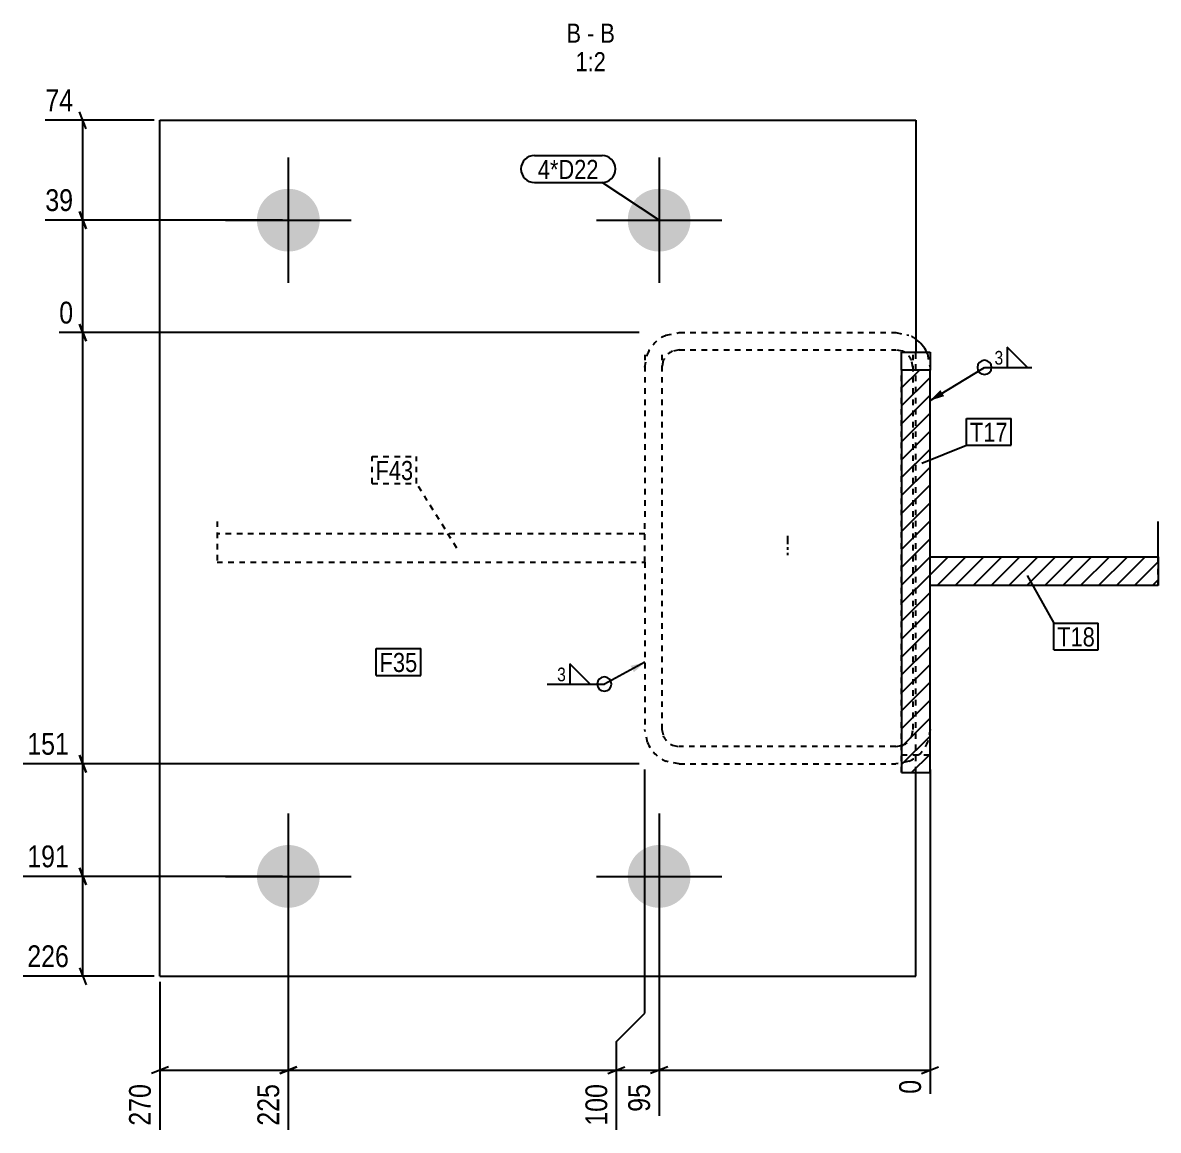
# Model space of a CAD drawing. Header units: millimetres. Extents: x 18 to 30133, y 3 to 603.
# Drawn here: x 20963.4 to 21361.5, y 4.7 to 392.8 of the extents above; entities that cross this region are included whole.
import ezdxf

# ---------------------------------------------------------------- set-up
doc = ezdxf.new("R2010")
doc.units = ezdxf.units.MM
doc.linetypes.add('DXK_LINE_DOT2', pattern=[3.9198, 1.9599, -1.9599])
doc.linetypes.add('DXK_LINE_DOT3', pattern=[5.9187, 2.979, -0.9799, 0.9799, -0.9799])
for name, color, linetype in [('MÅLSÆTNING', 7, 'Continuous'), ('STÅL', 7, 'Continuous'), ('TEKST', 7, 'Continuous')]:
    doc.layers.add(name, color=color, linetype=linetype)
doc.styles.add('Arial Narrow', font='ARIALN.TTF', dxfattribs={"height": 0.2})

msp = doc.modelspace()

# ---------------------------------------------------------------- hatches: boundary and pattern name
at = {"layer": 'STÅL', "linetype": 'Continuous'}
for points in [[(21067.47, 323.64, -1), (21045.47, 323.64, -1)], [(21197.47, 323.64, -1), (21175.47, 323.64, -1)], [(21067.47, 93.64, -1), (21045.47, 93.64, -1)], [(21197.47, 93.64, -1), (21175.47, 93.64, -1)]]:
    msp.add_hatch(color=4, dxfattribs=at).paths.add_polyline_path(points)
h = msp.add_hatch(dxfattribs=at)
h.set_pattern_fill('', scale=1.4, style=0, pattern_type=0)
h.set_pattern_definition([(45, (21271.467, 271.1057), (-3.14309, 3.14309), [])])
h.paths.add_polyline_path([(21281.47, 271.11), (21271.47, 271.11), (21271.47, 130.05), (21281.47, 130.05)])
h = msp.add_hatch(dxfattribs=at)
h.set_pattern_fill('', scale=1.4, style=0, pattern_type=0)
h.set_pattern_definition([(45, (21281.467, 205.6176), (-3.1431, 3.1431), [])])
h.paths.add_polyline_path([(21361.47, 205.62), (21281.47, 205.62), (21281.47, 195.54), (21361.47, 195.54)])
at = {"layer": 'TEKST', "linetype": 'Continuous'}
for points in [[(21286.39, 261.94), (21281.47, 260.41), (21285.09, 264.08)], [(21176.47, 167.42), (21181.47, 168.7), (21177.66, 165.22)]]:
    msp.add_hatch(color=3, dxfattribs=at).paths.add_polyline_path(points)

# ---------------------------------------------------------------- linework, layer by layer
at = {"layer": 'MÅLSÆTNING', "color": 7, "linetype": 'Continuous'}
for p, q in [((21009.47, 358.64), (20971.28, 358.64)), ((20985.63, 355.64), (20983.23, 361.64)), ((20984.43, 323.64), (20984.43, 358.64)), ((20983.23, 326.64), (20985.63, 320.64)), ((20985.63, 320.64), (20983.23, 326.64)), ((21054.47, 323.64), (20971.28, 323.64)), ((21054.47, 323.64), (20971.28, 323.64)), ((20984.43, 284.21), (20984.43, 323.64)), ((20983.23, 287.21), (20985.63, 281.21)), ((20985.63, 281.21), (20983.23, 287.21)), ((21179.47, 284.21), (20976.16, 284.21)), ((21179.47, 284.21), (20976.16, 284.21)), ((20984.43, 133.08), (20984.43, 284.21)), ((20985.63, 130.08), (20983.23, 136.08)), ((20983.23, 136.08), (20985.63, 130.08)), ((21179.47, 133.08), (20963.5, 133.08)), ((20984.43, 93.64), (20984.43, 133.08)), ((21181.47, 45.74), (21181.47, 131.08)), ((21181.47, 45.74), (21181.47, 131.08)), ((21281.47, 131.08), (21281.47, 17.46)), ((20983.23, 96.64), (20985.63, 90.64)), ((20985.63, 90.64), (20983.23, 96.64)), ((21054.47, 93.64), (20963.5, 93.64)), ((21054.47, 93.64), (20963.5, 93.64)), ((20984.43, 58.64), (20984.43, 93.64)), ((21056.47, 91.64), (21056.47, 4.8)), ((21056.47, 91.64), (21056.47, 4.8)), ((21186.47, 91.64), (21186.47, 9.67)), ((21186.47, 91.64), (21186.47, 9.67)), ((20983.23, 61.64), (20985.63, 55.64)), ((21009.47, 58.64), (20963.5, 58.64)), ((21011.47, 56.64), (21011.47, 4.8)), ((21171.47, 35.74), (21181.47, 45.74)), ((21171.47, 35.74), (21181.47, 45.74)), ((21171.47, 4.8), (21171.47, 35.74)), ((21171.47, 4.8), (21171.47, 35.74)), ((21014.47, 26.94), (21008.47, 24.54)), ((21011.47, 25.74), (21056.47, 25.74)), ((21059.47, 26.94), (21053.47, 24.54)), ((21053.47, 24.54), (21059.47, 26.94)), ((21056.47, 25.74), (21171.47, 25.74)), ((21168.47, 24.54), (21174.47, 26.94)), ((21168.47, 24.54), (21174.47, 26.94)), ((21171.47, 25.74), (21186.47, 25.74)), ((21189.47, 26.94), (21183.47, 24.54)), ((21189.47, 26.94), (21183.47, 24.54)), ((21186.47, 25.74), (21281.47, 25.74)), ((21278.47, 24.54), (21284.47, 26.94))]:
    msp.add_line(p, q, dxfattribs=at)
at = {"layer": 'STÅL', "color": 2, "linetype": 'Continuous'}
for p, q in [((21011.47, 358.64), (21276.47, 358.64)), ((21011.47, 58.64), (21011.47, 358.64)), ((21276.47, 358.64), (21276.47, 277.33)), ((21271.47, 271.11), (21271.47, 277.33)), ((21271.47, 277.33), (21281.47, 277.33)), ((21281.47, 277.33), (21281.47, 271.11)), ((21281.47, 271.11), (21271.47, 271.11)), ((21271.47, 271.11), (21271.47, 130.05)), ((21281.47, 130.05), (21281.47, 271.11)), ((21361.47, 205.62), (21361.47, 218.06)), ((21281.47, 205.62), (21361.47, 205.62)), ((21281.47, 195.54), (21281.47, 205.62)), ((21361.47, 205.62), (21361.47, 195.54)), ((21361.47, 195.54), (21281.47, 195.54)), ((21271.47, 130.05), (21281.47, 130.05)), ((21276.47, 58.64), (21276.47, 130.05)), ((21011.47, 58.64), (21276.47, 58.64))]:
    msp.add_line(p, q, dxfattribs=at)
at = {"layer": 'STÅL', "color": 4, "linetype": 'Continuous'}
for p, q in [((21056.47, 345.64), (21056.47, 301.64)), ((21186.47, 345.64), (21186.47, 301.64)), ((21034.47, 323.64), (21078.47, 323.64)), ((21164.47, 323.64), (21208.47, 323.64)), ((21056.47, 115.64), (21056.47, 71.64)), ((21186.47, 115.64), (21186.47, 71.64)), ((21034.47, 93.64), (21078.47, 93.64)), ((21164.47, 93.64), (21208.47, 93.64))]:
    msp.add_line(p, q, dxfattribs=at)
at = {"layer": 'STÅL', "color": 7, "linetype": 'DXK_LINE_DOT2'}
for p, q in [((21188.87, 283.28), (21193.47, 284.21)), ((21193.47, 284.21), (21269.47, 284.21)), ((21269.47, 284.21), (21274.06, 283.28)), ((21181.47, 272.12), (21182.38, 276.74)), ((21181.47, 276.49), (21181.47, 218.06)), ((21187.47, 276.49), (21187.47, 145.17)), ((21193.47, 278.16), (21191.17, 277.7)), ((21193.47, 278.16), (21269.47, 278.16)), ((21271.76, 277.7), (21269.47, 278.16)), ((21275.47, 276.49), (21275.47, 145.17)), ((21276.47, 130.05), (21276.47, 277.33)), ((21280.55, 276.74), (21281.47, 272.12)), ((21281.47, 276.49), (21281.47, 271.11)), ((21187.92, 274.43), (21187.47, 272.12)), ((21271.47, 130.05), (21271.47, 271.11)), ((21275.47, 272.12), (21275.01, 274.43)), ((21281.47, 130.05), (21281.47, 271.11)), ((21031.47, 218.06), (21031.47, 203.75)), ((21181.47, 203.75), (21181.47, 218.06)), ((21181.47, 213.68), (21031.47, 213.68)), ((21031.47, 203.75), (21181.47, 203.75)), ((21181.47, 203.75), (21181.47, 145.17)), ((21361.47, 195.54), (21361.47, 205.62)), ((21182.38, 140.54), (21181.47, 145.17)), ((21187.47, 145.17), (21187.92, 142.86)), ((21275.01, 142.86), (21275.47, 145.17)), ((21281.47, 145.17), (21280.55, 140.54)), ((21191.17, 139.58), (21193.47, 139.12)), ((21269.47, 139.12), (21271.76, 139.58)), ((21269.47, 139.12), (21193.47, 139.12)), ((21271.47, 136.27), (21281.47, 136.27)), ((21193.47, 133.08), (21188.87, 134)), ((21193.47, 133.08), (21269.47, 133.08)), ((21274.06, 134), (21269.47, 133.08))]:
    msp.add_line(p, q, dxfattribs=at)
at = {"layer": 'STÅL', "color": 7, "linetype": 'DXK_LINE_DOT3'}
msp.add_line((21231.47, 213.02), (21231.47, 206.2), dxfattribs=at)
at = {"layer": 'STÅL', "color": 7, "linetype": 'DXK_LINE_DOT2'}
for centre, radius, start, end in [((21193.53, 272.17), 12.05, 112.7149, 157.7138), ((21269.41, 272.17), 12.05, 53.3571, 67.2851), ((21193.5, 272.14), 6.02, 112.7149, 157.7138), ((21269.44, 272.14), 6.02, 22.2862, 67.2851), ((21269.41, 272.17), 12.05, 22.2862, 25.5898), ((21193.53, 145.11), 12.05, 202.2862, 247.2851), ((21193.5, 145.14), 6.02, 202.2862, 247.2851), ((21269.44, 145.14), 6.02, 292.7149, 337.7138), ((21269.41, 145.11), 12.05, 292.7149, 337.7138)]:
    msp.add_arc(centre, radius, start, end, dxfattribs=at)
at = {"layer": 'STÅL', "color": 2, "linetype": 'Continuous'}
msp.add_arc((21269.41, 272.17), 12.05, 25.5898, 53.3571, dxfattribs=at)
at = {"layer": 'TEKST', "color": 3, "linetype": 'Continuous'}
for p, q in [((21281.47, 260.41), (21300.55, 272.03)), ((21181.47, 168.7), (21167.27, 161.04))]:
    msp.add_line(p, q, dxfattribs=at)
for centre, start, end in [((21300.55, 272.03), 90, 270), ((21167.27, 161.04), 90, 270), ((21167.27, 161.04), 270, 90)]:
    msp.add_arc(centre, 2.5, start, end, dxfattribs=at)

# ---------------------------------------------------------------- wipeouts: each hides what was drawn before it
at = {"color": 0, "linetype": 'Continuous'}
for points in [[(21159.11, 385.84), (21159.11, 392.84), (21153.99, 392.84), (21153.99, 385.84)], [(21163.76, 385.84), (21163.76, 392.84), (21161.21, 392.84), (21161.21, 385.84)], [(21170.97, 385.84), (21170.97, 392.84), (21165.86, 392.84), (21165.86, 385.84)], [(21167.81, 375.84), (21167.81, 382.84), (21157.15, 382.84), (21157.15, 375.84)]]:
    msp.add_wipeout(points, dxfattribs=at).dxf.layer = 'TEKST'
at = {"color": 0}
for points in [[(21165.26, 338.08), (21165.26, 345.08), (21143.94, 345.08), (21143.94, 338.08)], [(21307.49, 272.63), (21307.49, 278.43), (21303.65, 278.43), (21303.65, 272.63)], [(21308.65, 245.95), (21308.65, 252.95), (21295.43, 252.95), (21295.43, 245.95)], [(21100.26, 232.56), (21100.26, 239.56), (21087.04, 239.56), (21087.04, 232.56)], [(21339.24, 174.24), (21339.24, 181.24), (21326.03, 181.24), (21326.03, 174.24)], [(21101.69, 165.28), (21101.69, 172.28), (21088.47, 172.28), (21088.47, 165.28)], [(21154.17, 161.64), (21154.17, 167.44), (21150.32, 167.44), (21150.32, 161.64)]]:
    msp.add_wipeout(points, dxfattribs=at).dxf.layer = 'TEKST'

# ---------------------------------------------------------------- next in the draw order: linework, layer by layer
at = {"layer": 'TEKST', "color": 3, "linetype": 'Continuous'}
for p, q in [((21315.67, 272.03), (21308.52, 279.17)), ((21308.52, 279.17), (21308.52, 272.03)), ((21300.55, 272.03), (21317.09, 272.03)), ((21308.52, 272.03), (21315.67, 272.03)), ((21162.34, 161.04), (21155.19, 168.18)), ((21155.19, 168.18), (21155.19, 161.04)), ((21147.22, 161.04), (21167.27, 161.04)), ((21155.19, 161.04), (21162.34, 161.04))]:
    msp.add_line(p, q, dxfattribs=at)
msp.add_arc((21300.55, 272.03), 2.5, 270, 90, dxfattribs=at)

# ---------------------------------------------------------------- next in the draw order: texts
at = {"layer": 'TEKST', "color": 3, "linetype": 'Continuous', "style": 'Arial Narrow'}
for s, height, p in [('B', 6.68, (21153.99, 385.84)), ('B', 6.68, (21165.86, 385.84)), ('-', 6.68, (21161.21, 385.84)), ('1:2', 6.681, (21157.15, 375.84))]:
    msp.add_text(s, height=height, dxfattribs=at).set_placement(p)
at = {"layer": 'TEKST', "color": 3, "style": 'Arial Narrow'}
for p in [(21304.05, 273.03), (21150.72, 162.04)]:
    msp.add_text('3', height=4.77, dxfattribs=at).set_placement(p)

# ---------------------------------------------------------------- next in the draw order: wipeouts: each hides what was drawn before it
at = {"color": 0, "linetype": 'Continuous'}
for points in [[(20982.63, 360.24), (20982.63, 371.44), (20969.68, 371.44), (20969.68, 360.24)], [(20982.63, 325.24), (20982.63, 336.44), (20969.68, 336.44), (20969.68, 325.24)], [(20982.63, 285.81), (20982.63, 297.01), (20974.56, 297.01), (20974.56, 285.81)], [(20981.18, 134.68), (20981.18, 145.88), (20963.35, 145.88), (20963.35, 134.68)], [(20981.18, 95.24), (20981.18, 106.44), (20963.35, 106.44), (20963.35, 95.24)], [(20981.18, 60.24), (20981.18, 71.44), (20963.35, 71.44), (20963.35, 60.24)], [(21279.87, 23.94), (21268.67, 23.94), (21268.67, 15.86), (21279.87, 15.86)], [(21009.87, 22.48), (20998.67, 22.48), (20998.67, 4.66), (21009.87, 4.66)], [(21054.87, 22.48), (21043.67, 22.48), (21043.67, 4.66), (21054.87, 4.66)], [(21169.87, 22.48), (21158.67, 22.48), (21158.67, 4.66), (21169.87, 4.66)], [(21184.87, 22.48), (21173.67, 22.48), (21173.67, 9.53), (21184.87, 9.53)]]:
    msp.add_wipeout(points, dxfattribs=at).dxf.layer = 'MÅLSÆTNING'
at = {"color": 0}
for points in [[(21165.26, 338.08), (21165.26, 345.08), (21143.94, 345.08), (21143.94, 338.08)], [(21308.65, 245.95), (21308.65, 252.95), (21295.43, 252.95), (21295.43, 245.95)], [(21100.26, 232.56), (21100.26, 239.56), (21087.04, 239.56), (21087.04, 232.56)], [(21339.24, 174.24), (21339.24, 181.24), (21326.03, 181.24), (21326.03, 174.24)], [(21101.69, 165.28), (21101.69, 172.28), (21088.47, 172.28), (21088.47, 165.28)]]:
    msp.add_wipeout(points, dxfattribs=at).dxf.layer = 'TEKST'

# ---------------------------------------------------------------- next in the draw order: linework, layer by layer
at = {"layer": 'MÅLSÆTNING', "color": 7, "linetype": 'Continuous'}
msp.add_line((21179.47, 133.08), (20963.5, 133.08), dxfattribs=at)
at = {"layer": 'TEKST', "color": 7, "linetype": 'Continuous'}
for p, q in [((21142.74, 346.28), (21166.46, 346.28)), ((21142.74, 336.88), (21166.46, 336.88)), ((21186.47, 323.64), (21166.46, 336.88)), ((21294.23, 254.15), (21309.85, 254.15)), ((21294.23, 244.75), (21294.23, 254.15)), ((21309.85, 244.75), (21309.85, 254.15)), ((21278.55, 238.43), (21294.23, 244.75)), ((21294.23, 244.75), (21309.85, 244.75)), ((21315.47, 199.14), (21324.83, 182.44)), ((21324.83, 182.44), (21340.44, 182.44)), ((21324.83, 173.04), (21324.83, 182.44)), ((21340.44, 173.04), (21340.44, 182.44)), ((21087.27, 173.48), (21102.89, 173.48)), ((21087.27, 164.08), (21087.27, 173.48)), ((21102.89, 164.08), (21102.89, 173.48)), ((21324.83, 173.04), (21340.44, 173.04)), ((21087.27, 164.08), (21102.89, 164.08))]:
    msp.add_line(p, q, dxfattribs=at)
at = {"layer": 'TEKST', "color": 7, "linetype": 'DXK_LINE_DOT2'}
for p, q in [((21085.84, 240.76), (21101.46, 240.76)), ((21085.84, 231.36), (21085.84, 240.76)), ((21101.46, 231.36), (21101.46, 240.76)), ((21085.84, 231.36), (21101.46, 231.36)), ((21115.55, 208.72), (21101.46, 231.36))]:
    msp.add_line(p, q, dxfattribs=at)
at = {"layer": 'TEKST', "color": 7, "linetype": 'Continuous'}
for centre, start, end in [((21142.74, 341.58), 90, 270), ((21166.46, 341.58), 270, 90)]:
    msp.add_arc(centre, 4.7, start, end, dxfattribs=at)

# ---------------------------------------------------------------- next in the draw order: texts
at = {"layer": 'MÅLSÆTNING', "color": 3, "linetype": 'Continuous', "style": 'Arial Narrow'}
for s, height, p in [('74', 7.635, (20971.28, 361.84)), ('39', 7.635, (20971.28, 326.84)), ('0', 7.64, (20976.16, 287.41)), ('151', 7.635, (20964.95, 136.28)), ('191', 7.635, (20964.95, 96.84)), ('226', 7.635, (20964.95, 61.84))]:
    msp.add_text(s, height=height, dxfattribs=at).set_placement(p)
for s, height, p in [('270', 7.635, (21008.27, 6.26)), ('225', 7.635, (21053.27, 6.26)), ('100', 7.635, (21168.27, 6.26)), ('95', 7.635, (21183.27, 11.13)), ('0', 7.64, (21278.27, 17.46))]:
    msp.add_text(s, height=height, rotation=90.0002, dxfattribs=at).set_placement(p)
at = {"layer": 'TEKST', "color": 3, "style": 'Arial Narrow'}
for s, p in [('4*D22', (21143.94, 338.08)), ('T17', (21295.43, 245.95)), ('F43', (21087.04, 232.56)), ('T18', (21326.03, 174.24)), ('F35', (21088.47, 165.28))]:
    msp.add_text(s, height=6.681, dxfattribs=at).set_placement(p)

doc.saveas('drawing.dxf')
